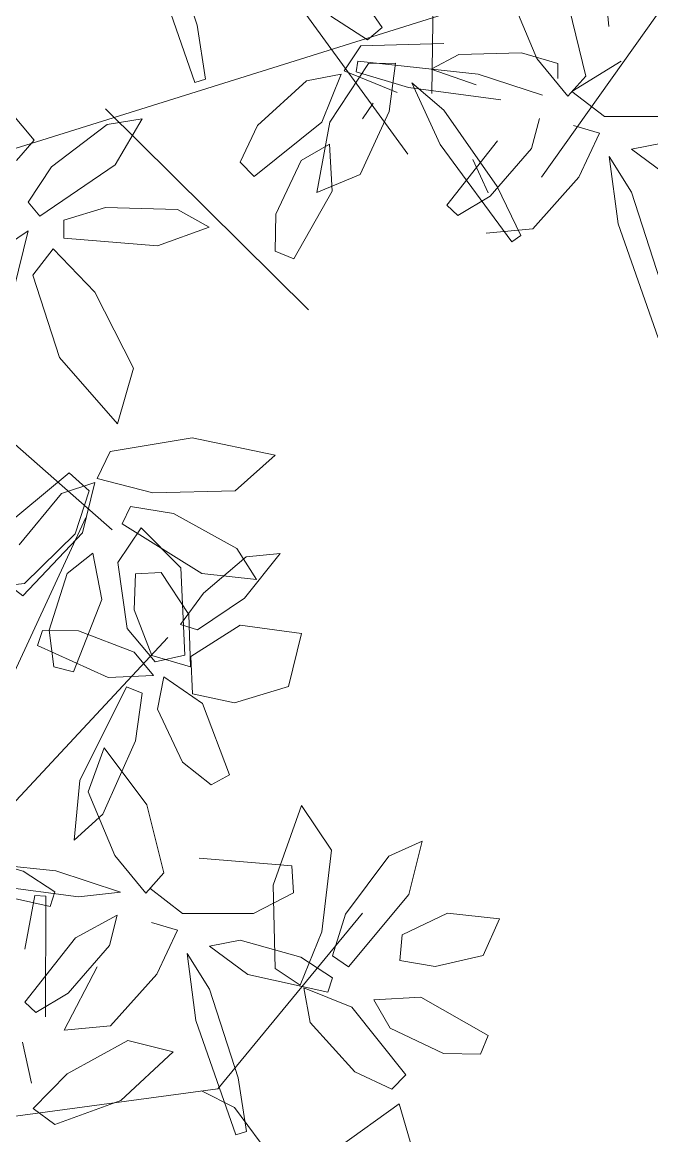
# Model space of a CAD drawing. Header units: inches. Extents: x 218980 to 233865, y 587194 to 599270.
# Drawn here: x 219065.036 to 219066.311, y 587473.634 to 587475.888 of the extents above; entities that cross this region are included whole.
import ezdxf

# ---------------------------------------------------------------- set-up
doc = ezdxf.new("R2010")
doc.units = ezdxf.units.IN
doc.header["$MEASUREMENT"] = 0
doc.layers.get('0').update_dxf_attribs({"lineweight": 0})
doc.layers.add('Proposed Urban Design', color=250, linetype='Continuous', lineweight=0)

# ---------------------------------------------------------------- blocks, each defined once
blk = doc.blocks.new('tree2')
at = {"color": 62}
for p, q in [((325200.1861, 3048396.1528), (325200.4757, 3048396.3939)), ((325200.4757, 3048396.3939), (325200.5575, 3048396.3205)), ((325200.5575, 3048396.3205), (325200.501, 3048396.1471)), ((325200.6737, 3048396.0304), (325200.7679, 3048396.1707)), ((325200.7679, 3048396.1707), (325200.9286, 3048396.0086)), ((325200.501, 3048396.1471), (325200.2952, 3048395.9455)), ((325200.7113, 3048395.7635), (325200.6737, 3048396.0304)), ((325201.1936, 3048396.054), (325201.0207, 3048395.9059)), ((325201.1868, 3048395.8855), (325201.3311, 3048396.067)), ((325201.3311, 3048396.067), (325201.1936, 3048396.054)), ((325200.9286, 3048396.0086), (325200.9441, 3048395.6551)), ((325200.2952, 3048395.9455), (325200.13, 3048395.9259)), ((325201.0207, 3048395.9059), (325200.9276, 3048395.7793)), ((325200.9966, 3048395.7577), (325201.1868, 3048395.8855)), ((325200.3478, 3048395.6938), (325200.3682, 3048395.7557)), ((325200.3682, 3048395.7557), (325200.5143, 3048395.7537)), ((325200.5143, 3048395.7537), (325200.7393, 3048395.6681)), ((325200.8248, 3048395.6289), (325200.7113, 3048395.7635)), ((325200.9276, 3048395.7793), (325200.9966, 3048395.7577)), ((325200.9692, 3048395.6498), (325201.1684, 3048395.7771)), ((325201.1684, 3048395.7771), (325201.4167, 3048395.7433)), ((325201.4167, 3048395.7433), (325201.3641, 3048395.5291)), ((325200.634, 3048395.5655), (325200.3478, 3048395.6938)), ((325200.7393, 3048395.6681), (325200.8182, 3048395.5735)), ((325200.9441, 3048395.6551), (325200.8248, 3048395.6289)), ((325200.9753, 3048395.4989), (325200.9692, 3048395.6498)), ((325200.8182, 3048395.5735), (325200.634, 3048395.5655)), ((325200.8343, 3048395.4363), (325200.86, 3048395.5673)), ((325200.86, 3048395.5673), (325201.0162, 3048395.46)), ((325201.3641, 3048395.5291), (325201.1464, 3048395.4626)), ((325200.519, 3048395.1483), (325200.7079, 3048395.5269)), ((325200.7079, 3048395.5269), (325200.7719, 3048395.5012)), ((325200.7719, 3048395.5012), (325200.7448, 3048395.309)), ((325201.1464, 3048395.4626), (325200.9753, 3048395.4989)), ((325201.0162, 3048395.46), (325201.1258, 3048395.1714)), ((325200.9349, 3048395.2227), (325200.8343, 3048395.4363)), ((325200.7448, 3048395.309), (325200.6129, 3048395.0116)), ((325200.6176, 3048395.2806), (325200.5526, 3048395.1027)), ((325200.7914, 3048395.0491), (325200.6176, 3048395.2806)), ((325201.0509, 3048395.1304), (325200.9349, 3048395.2227)), ((325201.1258, 3048395.1714), (325201.0509, 3048395.1304)), ((325200.4962, 3048394.9062), (325200.519, 3048395.1483)), ((325200.5526, 3048395.1027), (325200.6608, 3048394.8438)), ((325201.3023, 3048394.724), (325201.4178, 3048395.0463)), ((325201.4178, 3048395.0463), (325201.5384, 3048394.866)), ((325200.6129, 3048395.0116), (325200.4962, 3048394.9062)), ((325201.771, 3048394.8411), (325201.9064, 3048394.9026)), ((325201.9064, 3048394.9026), (325201.8522, 3048394.6858)), ((325201.5384, 3048394.866), (325201.5002, 3048394.5348)), ((325200.4229, 3048394.7817), (325199.9361, 3048394.8341)), ((325200.2897, 3048394.7809), (325200.0441, 3048394.8493)), ((325201.0023, 3048394.834), (325201.3779, 3048394.8031)), ((325201.5958, 3048394.6068), (325201.771, 3048394.8411)), ((325200.4177, 3048394.6966), (325200.2897, 3048394.7809)), ((325200.6836, 3048394.6965), (325200.4229, 3048394.7817)), ((325201.3779, 3048394.8031), (325201.3848, 3048394.6934)), ((325200.1408, 3048394.7271), (325200.5147, 3048394.6773)), ((325200.0752, 3048394.711), (325200.3989, 3048394.6384)), ((325200.3371, 3048394.6824), (325200.2969, 3048394.4654)), ((325200.3817, 3048394.6803), (325200.3371, 3048394.6824)), ((325200.3989, 3048394.6384), (325200.4177, 3048394.6966)), ((325200.5147, 3048394.6773), (325200.6836, 3048394.6965)), ((325201.3848, 3048394.6934), (325201.2231, 3048394.6093)), ((325201.8522, 3048394.6858), (325201.6071, 3048394.394)), ((325201.5433, 3048394.4375), (325201.5958, 3048394.6068)), ((325201.825, 3048394.5236), (325202.009, 3048394.6113)), ((325202.009, 3048394.6113), (325202.2192, 3048394.5877)), ((325202.2192, 3048394.5877), (325202.1525, 3048394.44)), ((325200.5014, 3048394.5113), (325200.2966, 3048394.2502)), ((325201.8152, 3048394.4195), (325201.825, 3048394.5236)), ((325201.6071, 3048394.394), (325201.5433, 3048394.4375)), ((325201.9587, 3048394.3943), (325201.8152, 3048394.4195)), ((325202.1525, 3048394.44), (325201.9587, 3048394.3943)), ((325201.7096, 3048394.2606), (325201.8999, 3048394.2709)), ((325201.8999, 3048394.2709), (325202.1733, 3048394.116)), ((325200.2966, 3048394.2502), (325200.341, 3048394.2083)), ((325202.1733, 3048394.116), (325202.1427, 3048394.0407)), ((325202.1427, 3048394.0407), (325201.993, 3048394.0426))]:
    blk.add_line(p, q, dxfattribs=at)
at = {"color": 44}
for p, q in [((325199.1493, 3048393.2041), (325200.5444, 3048396.2131)), ((325199.8049, 3048394.5767), (325200.8758, 3048395.7266)), ((325201.0785, 3048393.8998), (325201.6643, 3048394.6112)), ((325200.044, 3048393.7599), (325201.0785, 3048393.8998)), ((325200.7782, 3048391.9633), (325201.5399, 3048390.9151)), ((325199.7052, 3048390.8618), (325201.7527, 3048391.5018)), ((325197.2803, 3048391.2113), (325195.6173, 3048388.8744)), ((325200.3151, 3048391.0993), (325201.138, 3048390.2852)), ((325195.1933, 3048390.5024), (325195.173, 3048389.2128)), ((325199.1757, 3048390.4227), (325200.3421, 3048389.3939))]:
    blk.add_line(p, q, dxfattribs=at)
at = {"color": 64}
for p, q in [((325200.8597, 3048394.7736), (325200.7914, 3048395.0491)), ((325200.6608, 3048394.8438), (325200.7865, 3048394.6919)), ((325200.7865, 3048394.6919), (325200.8597, 3048394.7736)), ((325201.3108, 3048394.3874), (325201.3023, 3048394.724)), ((325200.381, 3048394.1906), (325200.3817, 3048394.6803)), ((325200.935, 3048394.6097), (325200.8033, 3048394.7115)), ((325200.6713, 3048394.6023), (325200.5014, 3048394.5113)), ((325200.6396, 3048394.4798), (325200.6713, 3048394.6023)), ((325201.2231, 3048394.6093), (325200.935, 3048394.6097)), ((325200.9144, 3048394.5427), (325200.8091, 3048394.5737)), ((325200.8313, 3048394.3639), (325200.9144, 3048394.5427)), ((325201.169, 3048394.5014), (325201.0449, 3048394.4773)), ((325201.4146, 3048394.433), (325201.169, 3048394.5014)), ((325201.5002, 3048394.5348), (325201.412, 3048394.3193)), ((325200.4722, 3048394.2875), (325200.6396, 3048394.4798)), ((325200.9545, 3048394.4478), (325200.9897, 3048394.1759)), ((325201.0445, 3048394.3037), (325200.9545, 3048394.4478)), ((325201.0449, 3048394.4773), (325201.2001, 3048394.3631)), ((325201.5426, 3048394.3486), (325201.4146, 3048394.433)), ((325200.5899, 3048394.3934), (325200.4557, 3048394.137)), ((325200.6442, 3048394.1549), (325200.8313, 3048394.3639)), ((325201.2001, 3048394.3631), (325201.5239, 3048394.2905)), ((325201.412, 3048394.3193), (325201.3108, 3048394.3874)), ((325201.5239, 3048394.2905), (325201.5426, 3048394.3486)), ((325200.341, 3048394.2083), (325200.4722, 3048394.2875)), ((325201.1604, 3048393.9447), (325201.0445, 3048394.3037)), ((325201.4267, 3048394.308), (325201.6209, 3048394.23)), ((325201.4524, 3048394.1679), (325201.4267, 3048394.308)), ((325201.6209, 3048394.23), (325201.8401, 3048393.9559)), ((325201.7757, 3048394.1458), (325201.7096, 3048394.2606)), ((325200.9897, 3048394.1759), (325201.1519, 3048393.7139)), ((325200.4557, 3048394.137), (325200.6442, 3048394.1549)), ((325201.6337, 3048393.969), (325201.4524, 3048394.1679)), ((325201.993, 3048394.0426), (325201.7757, 3048394.1458)), ((325200.2867, 3048394.0883), (325200.3237, 3048393.9225)), ((325200.7138, 3048394.0955), (325200.4678, 3048393.9607)), ((325200.8975, 3048394.0496), (325200.7138, 3048394.0955)), ((325200.6857, 3048393.8524), (325200.8975, 3048394.0496)), ((325200.4678, 3048393.9607), (325200.33, 3048393.8197)), ((325201.7828, 3048393.8982), (325201.6337, 3048393.969)), ((325201.8401, 3048393.9559), (325201.7828, 3048393.8982)), ((325201.1947, 3048393.7267), (325201.1604, 3048393.9447)), ((325201.1462, 3048393.8243), (325201.012, 3048393.8915)), ((325200.33, 3048393.8197), (325200.4189, 3048393.7554)), ((325200.4189, 3048393.7554), (325200.6857, 3048393.8524)), ((325201.3262, 3048393.582), (325201.1462, 3048393.8243)), ((325201.569, 3048393.6634), (325201.8134, 3048393.8392)), ((325201.8134, 3048393.8392), (325201.8766, 3048393.6217)), ((325201.1519, 3048393.7139), (325201.1947, 3048393.7267))]:
    blk.add_line(p, q, dxfattribs=at)
at = {"color": 66}
for p, q in [((325200.6865, 3048391.437), (325200.5706, 3048391.796)), ((325200.5158, 3048391.6682), (325200.678, 3048391.2061)), ((325200.7207, 3048391.219), (325200.6865, 3048391.437)), ((325201.2817, 3048391.2533), (325201.3498, 3048391.3545)), ((325201.3498, 3048391.3545), (325201.6864, 3048391.363)), ((325201.4971, 3048391.1652), (325201.2817, 3048391.2533)), ((325200.678, 3048391.2061), (325200.7207, 3048391.219)), ((325200.9313, 3048391.0317), (325201.1303, 3048391.2129)), ((325201.1303, 3048391.2129), (325201.2703, 3048391.2386)), ((325201.2703, 3048391.2386), (325201.1923, 3048391.0444)), ((325201.3564, 3048391.0582), (325201.3999, 3048391.122)), ((325200.8605, 3048390.8825), (325200.9313, 3048391.0317)), ((325201.1923, 3048391.0444), (325200.9183, 3048390.8252)), ((325201.1082, 3048390.8896), (325201.2229, 3048390.9557)), ((325201.2229, 3048390.9557), (325201.2333, 3048390.7654)), ((325201.0049, 3048390.6723), (325201.1082, 3048390.8896)), ((325201.8034, 3048390.8943), (325201.8649, 3048390.7589)), ((325200.9183, 3048390.8252), (325200.8605, 3048390.8825)), ((325194.7562, 3048389.7942), (325194.9718, 3048389.48)), ((325195.4902, 3048389.6124), (325195.5983, 3048389.3536)), ((325194.9128, 3048389.4301), (325194.7637, 3048389.5259)), ((325194.9718, 3048389.48), (325194.9128, 3048389.4301)), ((325195.2822, 3048389.3701), (325195.1707, 3048389.3106)), ((325195.5371, 3048389.3769), (325195.2822, 3048389.3701)), ((325195.6842, 3048389.3338), (325195.5371, 3048389.3769)), ((325194.917, 3048389.3334), (325194.7603, 3048389.0967)), ((325194.8737, 3048389.3439), (325194.8669, 3048389.2997)), ((325195.3605, 3048389.2915), (325194.8737, 3048389.3439)), ((325195.0267, 3048389.3347), (325194.917, 3048389.3334)), ((325194.9999, 3048389.1394), (325195.0267, 3048389.3347)), ((325195.1707, 3048389.3106), (325195.3526, 3048389.247)), ((325194.8669, 3048389.2997), (325195.0784, 3048389.2368)), ((325195.0784, 3048389.2368), (325195.4523, 3048389.187)), ((325195.0929, 3048389.2559), (325195.2064, 3048389.0063)), ((325195.2213, 3048389.1445), (325195.0929, 3048389.2559)), ((325194.8824, 3048388.8847), (325194.9999, 3048389.1394)), ((325194.7603, 3048389.0967), (325194.7074, 3048388.8122)), ((325195.439, 3048389.021), (325195.2342, 3048388.76)), ((325194.7074, 3048388.8122), (325194.8824, 3048388.8847))]:
    blk.add_line(p, q, dxfattribs=at)
at = {"color": 68}
for p, q in [((325199.7834, 3048391.2597), (325200.0273, 3048390.9724)), ((325200.0975, 3048390.8639), (325200.3227, 3048391.0355)), ((325200.3227, 3048391.0355), (325200.4639, 3048391.058)), ((325200.4639, 3048391.058), (325200.3549, 3048390.8719)), ((325200.0273, 3048390.9724), (325199.9547, 3048390.89)), ((325200.003, 3048390.7212), (325200.0975, 3048390.8639)), ((325200.3549, 3048390.8719), (325200.0498, 3048390.665)), ((325201.2333, 3048390.7654), (325201.0784, 3048390.492)), ((325200.0498, 3048390.665), (325200.003, 3048390.7212)), ((325200.1464, 3048390.6487), (325200.3153, 3048390.6999)), ((325200.3153, 3048390.6999), (325200.6077, 3048390.691)), ((325200.6077, 3048390.691), (325200.7356, 3048390.6193)), ((325201.003, 3048390.5227), (325201.0049, 3048390.6723)), ((325200.1473, 3048390.5756), (325200.1464, 3048390.6487)), ((325200.7356, 3048390.6193), (325200.5268, 3048390.5437)), ((325199.8717, 3048390.5171), (325200.0023, 3048390.6047)), ((325200.0023, 3048390.6047), (325199.945, 3048390.3684)), ((325200.5268, 3048390.5437), (325200.1473, 3048390.5756)), ((325200.1038, 3048390.5324), (325200.0207, 3048390.4252)), ((325200.2722, 3048390.3573), (325200.1038, 3048390.5324)), ((325201.0784, 3048390.492), (325201.003, 3048390.5227)), ((325200.0207, 3048390.4252), (325200.1294, 3048390.0927)), ((325200.4285, 3048390.0489), (325200.2722, 3048390.3573)), ((325200.1294, 3048390.0927), (325200.3642, 3048389.8241)), ((325200.3642, 3048389.8241), (325200.4285, 3048390.0489)), ((325200.335, 3048389.7119), (325200.6671, 3048389.7671)), ((325200.6671, 3048389.7671), (325201.0023, 3048389.6974)), ((325195.8901, 3048389.4842), (325195.8701, 3048389.7003)), ((325200.2816, 3048389.6023), (325200.335, 3048389.7119)), ((325201.0023, 3048389.6974), (325200.8404, 3048389.5529)), ((325200.1372, 3048389.5412), (325200.2723, 3048389.5861)), ((325200.2723, 3048389.5861), (325200.2221, 3048389.383)), ((325200.5071, 3048389.5449), (325200.2816, 3048389.6023)), ((325195.7973, 3048389.2834), (325195.7289, 3048389.5589)), ((325199.9654, 3048389.3341), (325200.1372, 3048389.5412)), ((325200.8404, 3048389.5529), (325200.5071, 3048389.5449)), ((325200.3826, 3048389.4194), (325200.4168, 3048389.4887)), ((325200.4168, 3048389.4887), (325200.5917, 3048389.4602)), ((325200.5917, 3048389.4602), (325200.848, 3048389.3191)), ((325200.7056, 3048389.2172), (325200.3826, 3048389.4194)), ((325195.5983, 3048389.3536), (325195.724, 3048389.2017)), ((325200.2221, 3048389.383), (325199.9811, 3048389.1279)), ((325195.6834, 3048389.2728), (325195.6842, 3048389.3338)), ((325195.7409, 3048389.2212), (325195.9398, 3048389.3438)), ((325200.848, 3048389.3191), (325200.9278, 3048389.1936)), ((325195.6211, 3048389.2063), (325195.3605, 3048389.2915)), ((325195.724, 3048389.2017), (325195.7973, 3048389.2834)), ((325200.1602, 3048389.218), (325200.2647, 3048389.2994)), ((325200.2647, 3048389.2994), (325200.3013, 3048389.1124)), ((325195.8725, 3048389.1194), (325195.7409, 3048389.2212)), ((325200.0881, 3048388.9885), (325200.1602, 3048389.218)), ((325200.4367, 3048389.2169), (325200.5412, 3048389.2216)), ((325200.5412, 3048389.2216), (325200.6535, 3048389.0516)), ((325200.9278, 3048389.1936), (325200.7056, 3048389.2172)), ((325199.9811, 3048389.1279), (325199.9159, 3048389.1766)), ((325200.4317, 3048389.0713), (325200.4367, 3048389.2169)), ((325195.4375, 3048388.8355), (325195.2213, 3048389.1445)), ((325195.5772, 3048388.9896), (325195.6088, 3048389.112)), ((325195.8519, 3048389.0524), (325195.7467, 3048389.0834)), ((325196.1606, 3048389.1191), (325195.8725, 3048389.1194)), ((325200.3013, 3048389.1124), (325200.1859, 3048388.8201)), ((325195.7689, 3048388.8736), (325195.8519, 3048389.0524)), ((325200.5038, 3048388.8857), (325200.4317, 3048389.0713)), ((325200.6535, 3048389.0516), (325200.6594, 3048388.8402)), ((325195.2064, 3048389.0063), (325195.4972, 3048388.6123)), ((325196.1066, 3048389.0112), (325195.9825, 3048388.987)), ((325195.4098, 3048388.7973), (325195.5772, 3048388.9896)), ((325195.8921, 3048388.9576), (325195.9273, 3048388.6856)), ((325195.9821, 3048388.8134), (325195.8921, 3048388.9576)), ((325195.9825, 3048388.987), (325196.1377, 3048388.8728)), ((325200.107, 3048388.84), (325200.0881, 3048388.9885)), ((325195.5818, 3048388.6646), (325195.7689, 3048388.8736)), ((325200.6594, 3048388.8402), (325200.5038, 3048388.8857)), ((325195.5343, 3048388.6372), (325195.4375, 3048388.8355)), ((325196.098, 3048388.4545), (325195.9821, 3048388.8134)), ((325200.1859, 3048388.8201), (325200.107, 3048388.84)), ((325195.2786, 3048388.7181), (325195.4098, 3048388.7973)), ((325195.2342, 3048388.76), (325195.2786, 3048388.7181)), ((325195.9273, 3048388.6856), (325196.0895, 3048388.2236)), ((325195.3932, 3048388.6468), (325195.5818, 3048388.6646)), ((325195.4972, 3048388.6123), (325195.5343, 3048388.6372))]:
    blk.add_line(p, q, dxfattribs=at)

msp = doc.modelspace()

# ---------------------------------------------------------------- block references
at = {"layer": 'Proposed Urban Design', "xscale": 0.5, "yscale": 0.5, "zscale": 0.5}
for p in [(56468.2789, -936718.8629), (56465.0469, -936719.8371), (56464.893, -936723.2212)]:
    msp.add_blockref('tree2', p, dxfattribs=at)

doc.saveas('drawing.dxf')
